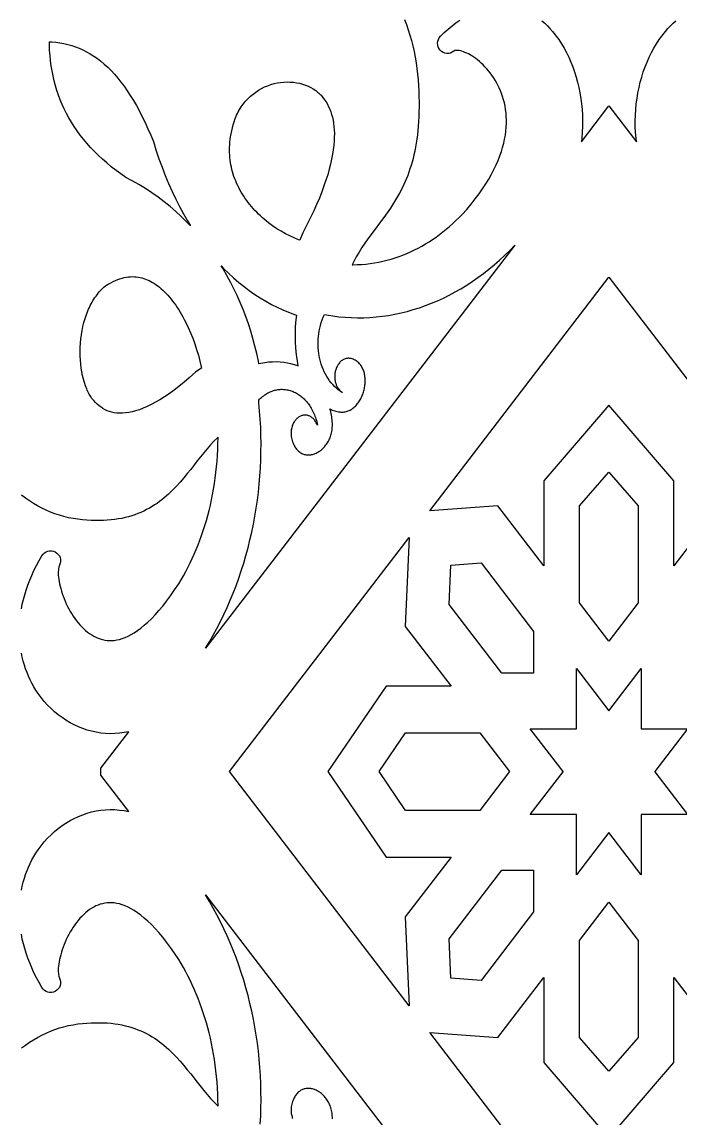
# Model space of a CAD drawing. Extents: x -400 to 400, y -350 to 350.
# Drawn here: x 9.4 to 140.9, y -234.4 to -15.4 of the extents above; entities that cross this region are included whole.
import ezdxf

# ---------------------------------------------------------------- set-up
doc = ezdxf.new("R2010")
doc.units = 0
doc.header["$MEASUREMENT"] = 0
doc.layers.add('LAYER_1', color=18, linetype='CONTINUOUS')

msp = doc.modelspace()

# ---------------------------------------------------------------- linework, layer by layer
at = {"layer": 'LAYER_1'}
for points in [[(85.83, -14.86), (86.21, -15.9), (86.57, -16.95), (86.9, -18.01), (87.21, -19.09), (87.48, -20.18), (87.73, -21.28), (87.95, -22.4), (88.14, -23.52), (88.3, -24.65), (88.43, -25.79), (88.53, -26.93), (88.6, -28.08), (88.66, -29.2), (88.7, -30.28), (88.72, -31.33), (88.72, -32.36), (88.71, -33.36), (88.68, -34.32), (88.63, -35.27), (88.57, -36.18), (88.49, -37.07), (88.39, -37.94), (88.28, -38.78), (88.16, -39.6), (88.02, -40.4), (87.87, -41.18), (87.7, -41.93), (87.52, -42.66), (87.33, -43.38), (87.12, -44.07), (86.91, -44.75), (86.68, -45.41), (86.45, -46.05), (86.2, -46.67), (85.94, -47.28), (85.68, -47.87), (85.4, -48.46), (84.84, -49.56), (84.24, -50.61), (83.62, -51.62), (82.99, -52.59), (82.35, -53.53), (81.7, -54.43), (81.05, -55.32), (79.76, -57.03), (78.5, -58.74), (77.9, -59.6), (77.31, -60.47), (76.74, -61.37), (76.19, -62.3), (75.66, -63.27), (75.42, -63.76), (75.35, -63.9), (75.48, -63.9), (76.37, -63.88), (77.25, -63.83), (78.12, -63.75), (78.97, -63.65), (79.82, -63.52), (80.66, -63.37), (81.49, -63.19), (82.31, -62.99), (83.12, -62.77), (83.93, -62.52), (84.72, -62.25), (85.5, -61.96), (86.27, -61.64), (87.04, -61.31), (87.79, -60.95), (88.54, -60.57), (89.27, -60.17), (90, -59.75), (90.72, -59.3), (91.42, -58.84), (92.12, -58.36), (92.81, -57.86), (93.48, -57.34), (94.15, -56.8), (94.81, -56.25), (95.45, -55.67), (96.09, -55.08), (96.72, -54.47), (97.31, -53.87), (98.24, -52.83), (99.12, -51.78), (99.94, -50.75), (100.71, -49.73), (101.41, -48.73), (102.06, -47.74), (102.65, -46.77), (103.2, -45.82), (103.69, -44.88), (104.13, -43.96), (104.52, -43.05), (104.87, -42.16), (105.17, -41.29), (105.43, -40.44), (105.65, -39.6), (105.83, -38.78), (105.97, -37.98), (106.07, -37.2), (106.14, -36.43), (106.18, -35.68), (106.18, -34.95), (106.16, -34.23), (106.1, -33.53), (106.02, -32.85), (105.91, -32.19), (105.77, -31.54), (105.61, -30.91), (105.43, -30.29), (105.22, -29.7), (105, -29.12), (104.76, -28.56), (104.49, -28.01), (104.22, -27.48), (103.92, -26.98), (103.61, -26.49), (103.29, -26.01), (102.96, -25.56), (102.62, -25.13), (102.26, -24.72), (101.9, -24.33), (101.54, -23.95), (101.17, -23.6), (100.79, -23.27), (100.42, -22.97), (100.04, -22.68), (99.67, -22.42), (99.3, -22.18), (98.94, -21.96), (98.58, -21.77), (98.24, -21.6), (97.9, -21.45), (97.58, -21.33), (97.28, -21.23), (97, -21.16), (96.74, -21.11), (96.51, -21.07), (96.3, -21.06), (96.13, -21.06), (96, -21.07), (95.9, -21.09), (95.83, -21.11), (95.8, -21.13), (95.79, -21.13), (95.69, -21.22, -0.955547), (93.02, -18.25), (93.77, -17.51), (94.54, -16.81), (95.31, -16.15), (96.08, -15.55), (96.86, -15)], [(9.25, -132.69), (9.44, -131.76), (9.66, -130.81), (9.92, -129.86), (10.21, -128.9), (10.55, -127.93), (10.92, -126.96), (11.33, -125.99), (11.78, -125.01), (12.27, -124.02), (12.81, -123.03), (13.36, -122.06, -0.963014), (16.9, -123.93), (16.81, -124.12), (16.76, -124.24), (16.72, -124.42), (16.68, -124.65), (16.65, -124.91), (16.63, -125.22), (16.63, -125.56), (16.64, -125.93), (16.67, -126.33), (16.72, -126.75), (16.79, -127.19), (16.88, -127.65), (16.99, -128.12), (17.11, -128.61), (17.25, -129.11), (17.41, -129.61), (17.59, -130.12), (17.79, -130.63), (18, -131.14), (18.23, -131.66), (18.48, -132.17), (18.74, -132.67), (19.02, -133.17), (19.31, -133.66), (19.61, -134.13), (19.93, -134.6), (20.27, -135.04), (20.61, -135.48), (20.97, -135.89), (21.34, -136.28), (21.71, -136.66), (22.1, -137), (22.5, -137.33), (22.9, -137.62), (23.31, -137.89), (23.73, -138.14), (24.15, -138.35), (24.58, -138.54), (25.02, -138.69), (25.46, -138.81), (25.91, -138.91), (26.37, -138.97), (26.84, -139), (27.33, -139), (27.82, -138.96), (28.34, -138.88), (28.87, -138.76), (29.42, -138.59), (29.99, -138.38), (30.58, -138.12), (31.19, -137.8), (31.82, -137.43), (32.47, -137), (33.14, -136.51), (33.82, -135.95), (34.53, -135.32), (35.25, -134.63), (35.99, -133.86), (36.74, -133.02), (37.5, -132.11), (38.28, -131.11), (39.08, -130.04), (39.88, -128.89), (40.69, -127.67), (41.16, -126.88), (41.63, -126.06), (42.09, -125.22), (42.53, -124.37), (42.97, -123.5), (43.39, -122.62), (43.79, -121.72), (44.18, -120.8), (44.56, -119.88), (44.92, -118.93), (45.27, -117.98), (45.6, -117.01), (45.92, -116.02), (46.22, -115.02), (46.5, -114.01), (46.77, -112.98), (47.02, -111.94), (47.25, -110.88), (47.46, -109.82), (47.66, -108.73), (47.84, -107.64), (48, -106.53), (48.14, -105.41), (48.26, -104.27), (48.36, -103.12), (48.44, -101.96), (48.5, -100.79), (48.54, -99.6), (48.56, -98.4), (48.56, -98.36), (48.43, -98.48), (47.73, -99.18), (47.05, -99.91), (46.38, -100.68), (45.72, -101.46), (44.41, -103.11), (43.09, -104.79), (42.42, -105.64), (41.72, -106.48), (41, -107.32), (40.25, -108.15), (39.47, -108.96), (38.64, -109.75), (37.78, -110.5), (37.32, -110.88), (36.85, -111.23), (36.37, -111.58), (35.87, -111.91), (35.36, -112.23), (34.83, -112.54), (34.29, -112.84), (33.73, -113.12), (33.15, -113.38), (32.56, -113.63), (31.95, -113.85), (31.32, -114.06), (30.67, -114.26), (30.01, -114.43), (29.33, -114.58), (28.63, -114.71), (27.91, -114.82), (27.17, -114.91), (26.41, -114.97), (25.64, -115.01), (24.84, -115.03), (24.02, -115.03), (23.18, -115), (22.32, -114.95), (21.44, -114.87), (20.52, -114.77), (19.6, -114.63), (18.68, -114.45), (17.77, -114.23), (16.87, -113.97), (15.97, -113.67), (15.09, -113.34), (14.22, -112.96), (13.36, -112.55), (12.51, -112.11), (11.68, -111.62), (10.86, -111.11), (10.05, -110.56), (9.26, -109.97)], [(9.26, -220.43), (10.05, -219.84), (10.86, -219.29), (11.68, -218.78), (12.51, -218.3), (13.36, -217.85), (14.22, -217.44), (15.09, -217.06), (15.97, -216.73), (16.87, -216.43), (17.77, -216.17), (18.68, -215.95), (19.6, -215.77), (20.52, -215.63), (21.44, -215.53), (22.32, -215.45), (23.18, -215.4), (24.02, -215.37), (24.84, -215.37), (25.64, -215.39), (26.41, -215.43), (27.17, -215.5), (27.91, -215.58), (28.63, -215.69), (29.33, -215.82), (30.01, -215.97), (30.67, -216.15), (31.32, -216.34), (31.95, -216.55), (32.56, -216.78), (33.15, -217.02), (33.73, -217.29), (34.29, -217.56), (34.83, -217.86), (35.36, -218.17), (35.87, -218.49), (36.37, -218.82), (36.85, -219.17), (37.32, -219.53), (37.78, -219.9), (38.64, -220.65), (39.47, -221.44), (40.25, -222.25), (41, -223.08), (41.72, -223.92), (42.42, -224.77), (43.09, -225.61), (44.41, -227.29), (45.72, -228.94), (46.38, -229.72), (47.05, -230.49), (47.73, -231.22), (48.43, -231.93), (48.56, -232.04), (48.56, -232), (48.54, -230.8), (48.5, -229.62), (48.44, -228.44), (48.36, -227.28), (48.26, -226.13), (48.14, -225), (48, -223.87), (47.84, -222.76), (47.66, -221.67), (47.46, -220.59), (47.25, -219.52), (47.02, -218.46), (46.77, -217.42), (46.5, -216.39), (46.22, -215.38), (45.92, -214.38), (45.6, -213.4), (45.27, -212.42), (44.92, -211.47), (44.56, -210.52), (44.18, -209.6), (43.79, -208.68), (43.39, -207.79), (42.97, -206.9), (42.53, -206.03), (42.09, -205.18), (41.63, -204.34), (41.16, -203.52), (40.69, -202.73), (39.88, -201.51), (39.08, -200.36), (38.28, -199.29), (37.5, -198.3), (36.74, -197.38), (35.99, -196.54), (35.25, -195.77), (34.53, -195.08), (33.82, -194.45), (33.14, -193.9), (32.47, -193.4), (31.82, -192.97), (31.19, -192.6), (30.58, -192.28), (29.99, -192.02), (29.42, -191.81), (28.87, -191.65), (28.34, -191.53), (27.82, -191.45), (27.33, -191.41), (26.84, -191.4), (26.37, -191.43), (25.91, -191.49), (25.46, -191.59), (25.02, -191.71), (24.58, -191.87), (24.15, -192.05), (23.73, -192.27), (23.31, -192.51), (22.9, -192.78), (22.5, -193.08), (22.1, -193.4), (21.71, -193.75), (21.34, -194.12), (20.97, -194.51), (20.61, -194.93), (20.27, -195.36), (19.93, -195.81), (19.61, -196.27), (19.31, -196.75), (19.02, -197.23), (18.74, -197.73), (18.48, -198.24), (18.23, -198.75), (18, -199.26), (17.79, -199.77), (17.59, -200.28), (17.41, -200.79), (17.25, -201.3), (17.11, -201.79), (16.99, -202.28), (16.88, -202.75), (16.79, -203.21), (16.72, -203.65), (16.67, -204.07), (16.64, -204.47), (16.63, -204.84), (16.63, -205.18), (16.65, -205.49), (16.68, -205.76), (16.72, -205.98), (16.76, -206.16), (16.81, -206.29), (16.9, -206.47, -0.963014), (13.36, -208.34), (12.81, -207.37), (12.27, -206.38), (11.78, -205.4), (11.33, -204.42), (10.92, -203.44), (10.55, -202.47), (10.21, -201.5), (9.92, -200.54), (9.66, -199.59), (9.44, -198.65), (9.25, -197.71)]]:
    msp.add_lwpolyline(points, format="xyb", dxfattribs=at)
for points in [[(113.28, -15.18), (113.83, -15.65), (114.36, -16.16), (114.88, -16.69), (115.4, -17.27), (116.63, -18.88), (117.19, -19.74), (117.7, -20.6), (118.19, -21.5), (118.64, -22.43), (119.06, -23.38), (119.44, -24.36), (119.8, -25.36), (120.12, -26.38), (120.4, -27.43), (120.65, -28.49), (120.87, -29.57), (121.05, -30.66), (121.19, -31.77), (121.3, -32.89), (121.37, -34.01), (121.4, -35.15), (121.39, -36.29), (121.34, -37.43), (121.25, -38.58), (121.17, -39.34), (126.67, -32.17), (132.17, -39.34), (132.08, -38.58), (131.99, -37.43), (131.94, -36.29), (131.94, -35.15), (131.97, -34.01), (132.04, -32.89), (132.14, -31.77), (132.29, -30.66), (132.47, -29.57), (132.68, -28.49), (132.93, -27.43), (133.22, -26.38), (133.54, -25.36), (133.89, -24.36), (134.28, -23.38), (134.7, -22.43), (135.15, -21.5), (135.63, -20.6), (136.15, -19.74), (136.71, -18.88), (137.94, -17.27), (138.46, -16.69), (138.97, -16.16), (139.51, -15.65), (140.06, -15.18)], [(9.26, -188.9), (9.43, -188.08), (9.63, -187.29), (9.86, -186.5), (10.11, -185.74), (10.39, -184.99), (10.7, -184.26), (11.03, -183.54), (11.38, -182.85), (11.76, -182.17), (12.16, -181.51), (12.6, -180.84), (13.84, -179.24), (14.5, -178.5), (15.18, -177.81), (15.89, -177.17), (16.63, -176.56), (17.39, -175.99), (18.17, -175.47), (18.98, -174.98), (19.81, -174.55), (20.66, -174.15), (21.52, -173.81), (22.4, -173.51), (23.3, -173.26), (24.21, -173.06), (25.13, -172.91), (26.06, -172.82), (27, -172.78), (27.94, -172.79), (28.89, -172.87), (29.83, -172.99), (30.71, -173.17), (25.12, -165.89), (25.12, -165.2), (25.12, -164.51), (30.71, -157.23), (29.83, -157.41), (28.89, -157.54), (27.94, -157.61), (27, -157.62), (26.06, -157.58), (25.13, -157.49), (24.21, -157.34), (23.3, -157.14), (22.4, -156.89), (21.52, -156.6), (20.66, -156.25), (19.81, -155.86), (18.98, -155.42), (18.17, -154.94), (17.39, -154.41), (16.63, -153.84), (15.89, -153.24), (15.18, -152.59), (14.5, -151.9), (13.84, -151.16), (12.6, -149.56), (12.16, -148.89), (11.76, -148.23), (11.38, -147.55), (11.03, -146.86), (10.7, -146.14), (10.39, -145.41), (10.11, -144.66), (9.86, -143.9), (9.63, -143.12), (9.43, -142.32), (9.26, -141.51)], [(56.99, -235.64), (57.08, -234.02), (57.13, -232.41), (57.15, -230.79), (57.14, -229.17), (57.1, -227.54), (57.03, -225.92), (56.92, -224.3), (56.78, -222.69), (56.61, -221.07), (56.41, -219.46), (56.17, -217.86), (55.91, -216.26), (55.61, -214.67), (55.29, -213.09), (54.93, -211.52), (54.55, -209.96), (54.13, -208.42), (53.68, -206.88), (53.2, -205.36), (52.7, -203.85), (52.16, -202.37), (51.59, -200.89), (51, -199.44), (50.38, -198), (49.72, -196.59), (49.04, -195.19), (48.33, -193.82), (47.59, -192.47), (46.83, -191.15), (46.03, -189.85), (76.93, -230.13), (107.84, -270.41)], [(71.41, -234.57), (71.4, -234.28), (71.39, -234), (71.36, -233.72), (71.33, -233.45), (71.28, -233.18), (71.23, -232.92), (71.17, -232.67), (71.1, -232.42), (71.02, -232.18), (70.93, -231.94), (70.83, -231.71), (70.73, -231.49), (70.62, -231.28), (70.5, -231.07), (70.38, -230.87), (70.25, -230.67), (70.12, -230.48), (69.98, -230.31), (69.83, -230.13), (69.68, -229.97), (69.53, -229.81), (69.37, -229.67), (69.2, -229.53), (69.04, -229.4), (68.87, -229.27), (68.7, -229.16), (68.52, -229.05), (68.34, -228.96), (68.16, -228.87), (67.98, -228.79), (67.8, -228.72), (67.62, -228.66), (67.44, -228.61), (67.25, -228.57), (67.07, -228.54), (66.88, -228.52), (66.7, -228.51), (66.52, -228.51), (66.34, -228.52), (66.16, -228.54), (65.98, -228.57), (65.8, -228.61), (65.63, -228.66), (65.46, -228.73), (65.29, -228.8), (65.13, -228.89), (64.97, -228.99), (64.81, -229.1), (64.66, -229.22), (64.52, -229.35), (64.38, -229.5), (64.24, -229.66), (64.11, -229.83), (63.98, -230.01), (63.87, -230.2), (63.75, -230.41), (63.65, -230.63), (63.55, -230.87), (63.46, -231.11), (63.38, -231.37), (63.31, -231.65), (63.24, -231.93), (63.2, -232.21), (63.17, -232.48), (63.16, -232.74), (63.16, -233), (63.17, -233.25), (63.2, -233.49), (63.23, -233.72), (63.28, -233.94), (63.34, -234.15), (63.4, -234.36), (63.48, -234.55)]]:
    msp.add_lwpolyline(points, dxfattribs=at)
for points in [[(15.35, -19.38), (16.16, -19.44), (16.97, -19.54), (17.76, -19.67), (18.54, -19.85), (19.31, -20.06), (20.07, -20.32), (20.83, -20.61), (21.57, -20.95), (22.3, -21.32), (23.02, -21.74), (23.74, -22.19), (24.44, -22.69), (25.14, -23.23), (25.83, -23.82), (26.51, -24.44), (27.18, -25.11), (27.84, -25.83), (28.5, -26.59), (29.14, -27.39), (29.78, -28.24), (30.41, -29.13), (31.03, -30.08), (31.64, -31.06), (32.24, -32.1), (32.83, -33.18), (33.41, -34.31), (33.99, -35.49), (34.55, -36.72), (35.11, -37.99), (35.63, -39.26), (36.15, -40.95), (36.74, -42.7), (37.36, -44.41), (38, -46.07), (38.67, -47.69), (39.37, -49.26), (40.1, -50.79), (40.85, -52.27), (41.63, -53.71), (42.43, -55.11), (43.05, -56.1), (42.28, -55.31), (41.21, -54.26), (40.11, -53.25), (38.97, -52.27), (37.8, -51.32), (36.59, -50.41), (35.35, -49.53), (34.07, -48.69), (32.76, -47.89), (31.42, -47.12), (30.12, -46.43), (29.15, -45.76), (28.17, -45.03), (27.23, -44.3), (26.33, -43.55), (25.46, -42.79), (24.63, -42.02), (23.83, -41.23), (23.08, -40.44), (22.35, -39.63), (21.67, -38.81), (21.01, -37.98), (20.4, -37.14), (19.82, -36.29), (19.27, -35.42), (18.75, -34.55), (18.27, -33.66), (17.83, -32.77), (17.41, -31.86), (17.03, -30.94), (16.68, -30.01), (16.36, -29.07), (16.07, -28.11), (15.81, -27.14), (15.59, -26.16), (15.39, -25.17), (15.23, -24.17), (15.09, -23.15), (14.99, -22.11), (14.91, -21.07), (14.87, -20.01), (14.86, -19.37)], [(62.99, -27.38), (63.63, -27.43), (64.25, -27.51), (64.86, -27.64), (65.45, -27.8), (66.02, -27.99), (66.57, -28.22), (67.09, -28.47), (67.58, -28.75), (68.07, -29.07), (68.26, -29.22), (68.46, -29.38), (68.66, -29.55), (68.85, -29.73), (69.04, -29.91), (69.16, -30.04), (69.51, -30.46), (69.85, -30.91), (70.15, -31.36), (70.42, -31.83), (70.66, -32.31), (70.89, -32.8), (71.08, -33.31), (71.26, -33.85), (71.41, -34.4), (71.53, -34.98), (71.64, -35.6), (71.72, -36.24), (71.77, -36.92), (71.8, -37.64), (71.79, -38.4), (71.76, -39.19), (71.69, -40.03), (71.58, -40.91), (71.44, -41.83), (71.26, -42.79), (71.04, -43.78), (70.78, -44.82), (70.47, -45.9), (70.12, -47.01), (69.73, -48.16), (69.29, -49.35), (68.8, -50.57), (68.26, -51.83), (67.68, -53.12), (67.05, -54.44), (66.36, -55.8), (65.47, -57.5), (64.88, -58.97), (64.66, -58.89), (63.78, -58.55), (62.91, -58.15), (62.03, -57.71), (61.16, -57.22), (60.3, -56.69), (59.45, -56.11), (58.62, -55.49), (57.8, -54.82), (57.42, -54.49), (57.04, -54.14), (56.66, -53.78), (56.29, -53.41), (55.93, -53.04), (55.58, -52.65), (55.24, -52.26), (54.91, -51.87), (54.59, -51.46), (54.29, -51.05), (53.99, -50.64), (53.71, -50.21), (53.44, -49.79), (53.18, -49.36), (52.93, -48.92), (52.7, -48.48), (52.48, -48.04), (52.27, -47.6), (52.08, -47.15), (51.9, -46.7), (51.74, -46.24), (51.59, -45.78), (51.45, -45.32), (51.33, -44.86), (51.22, -44.39), (51.12, -43.92), (51.04, -43.45), (50.97, -42.97), (50.92, -42.48), (50.89, -41.99), (50.86, -41.49), (50.86, -40.99), (50.86, -40.47), (50.89, -39.95), (50.93, -39.41), (50.99, -38.87), (51.07, -38.31), (51.17, -37.74), (51.29, -37.16), (51.43, -36.56), (51.59, -35.95), (51.78, -35.33), (51.99, -34.69), (52.17, -34.2), (52.26, -34), (52.43, -33.65), (52.61, -33.31), (52.8, -32.99), (52.99, -32.67), (53.19, -32.36), (53.4, -32.07), (53.61, -31.78), (53.83, -31.5), (54.06, -31.23), (54.29, -30.97), (54.53, -30.71), (54.78, -30.47), (55.03, -30.23), (55.29, -30.01), (55.56, -29.79), (55.83, -29.58), (56.1, -29.38), (56.38, -29.19), (56.65, -29.02), (57.26, -28.67), (57.86, -28.37), (58.48, -28.11), (59.11, -27.89), (59.75, -27.7), (60.4, -27.56), (61.05, -27.45), (61.7, -27.39), (62.35, -27.36)], [(76.93, -100.27), (46.03, -140.55), (46.83, -139.25), (47.59, -137.93), (48.33, -136.58), (49.04, -135.21), (49.72, -133.81), (50.38, -132.4), (51, -130.96), (51.59, -129.51), (52.16, -128.04), (52.7, -126.55), (53.2, -125.04), (53.68, -123.52), (54.13, -121.99), (54.55, -120.44), (54.93, -118.88), (55.29, -117.31), (55.61, -115.73), (55.91, -114.14), (56.17, -112.54), (56.41, -110.94), (56.61, -109.33), (56.78, -107.72), (56.92, -106.1), (57.03, -104.48), (57.1, -102.86), (57.14, -101.24), (57.15, -99.62), (57.13, -98), (57.08, -96.38), (56.99, -94.77), (56.87, -93.16), (56.71, -91.56), (56.68, -90.99), (56.87, -90.79), (57.07, -90.59), (57.27, -90.41), (57.47, -90.24), (57.68, -90.07), (57.89, -89.92), (58.1, -89.78), (58.31, -89.65), (58.52, -89.52), (58.74, -89.41), (58.96, -89.31), (59.17, -89.21), (59.39, -89.13), (59.62, -89.05), (59.84, -88.99), (60.06, -88.93), (60.28, -88.89), (60.51, -88.85), (60.73, -88.82), (60.95, -88.8), (61.18, -88.79), (61.4, -88.79), (61.63, -88.8), (61.85, -88.81), (62.07, -88.84), (62.29, -88.87), (62.51, -88.92), (62.73, -88.97), (62.95, -89.03), (63.16, -89.1), (63.38, -89.17), (63.59, -89.26), (63.8, -89.35), (64.01, -89.45), (64.21, -89.56), (64.41, -89.68), (64.62, -89.8), (64.81, -89.94), (65.01, -90.08), (65.2, -90.23), (65.39, -90.38), (65.57, -90.55), (65.75, -90.72), (65.93, -90.9), (66.1, -91.08), (66.27, -91.28), (66.44, -91.48), (66.6, -91.69), (66.75, -91.9), (66.9, -92.12), (67.05, -92.35), (67.19, -92.59), (67.32, -92.83), (67.45, -93.08), (67.58, -93.34), (67.7, -93.6), (67.81, -93.87), (67.91, -94.15), (68.01, -94.43), (68.11, -94.72), (68.2, -95.02), (68.28, -95.32), (68.35, -95.63), (68.42, -95.94), (68.31, -95.7), (68.19, -95.46), (68.06, -95.23), (67.91, -95.02), (67.81, -94.89), (67.7, -94.77), (67.59, -94.65), (67.48, -94.55), (67.36, -94.46), (67.24, -94.37), (67.12, -94.29), (67, -94.22), (66.87, -94.16), (66.74, -94.1), (66.62, -94.06), (66.49, -94.02), (66.35, -93.99), (66.22, -93.97), (66.09, -93.95), (65.96, -93.95), (65.82, -93.95), (65.69, -93.97), (65.56, -93.99), (65.43, -94.01), (65.3, -94.05), (65.17, -94.1), (65.04, -94.15), (64.91, -94.21), (64.79, -94.28), (64.66, -94.36), (64.54, -94.45), (64.43, -94.55), (64.31, -94.65), (64.2, -94.77), (64.09, -94.89), (63.98, -95.02), (63.87, -95.16), (63.76, -95.32), (63.66, -95.49), (63.57, -95.66), (63.48, -95.85), (63.4, -96.04), (63.34, -96.25), (63.28, -96.46), (63.23, -96.68), (63.2, -96.91), (63.17, -97.15), (63.16, -97.4), (63.16, -97.66), (63.17, -97.92), (63.2, -98.19), (63.24, -98.47), (63.31, -98.76), (63.38, -99.03), (63.46, -99.29), (63.55, -99.54), (63.65, -99.77), (63.75, -99.99), (63.87, -100.2), (63.98, -100.39), (64.11, -100.58), (64.24, -100.75), (64.38, -100.9), (64.52, -101.05), (64.66, -101.18), (64.81, -101.3), (64.97, -101.41), (65.13, -101.51), (65.29, -101.6), (65.46, -101.67), (65.63, -101.74), (65.8, -101.79), (65.98, -101.83), (66.16, -101.86), (66.34, -101.88), (66.52, -101.89), (66.7, -101.89), (66.88, -101.88), (67.07, -101.86), (67.25, -101.83), (67.44, -101.79), (67.62, -101.74), (67.8, -101.68), (67.98, -101.61), (68.16, -101.53), (68.34, -101.45), (68.52, -101.35), (68.7, -101.24), (68.87, -101.13), (69.04, -101.01), (69.2, -100.88), (69.37, -100.74), (69.53, -100.59), (69.68, -100.43), (69.83, -100.27), (69.98, -100.1), (70.12, -99.92), (70.25, -99.73), (70.38, -99.54), (70.5, -99.34), (70.62, -99.13), (70.73, -98.91), (70.83, -98.69), (70.93, -98.46), (71.02, -98.23), (71.1, -97.98), (71.17, -97.74), (71.23, -97.48), (71.28, -97.22), (71.33, -96.96), (71.36, -96.68), (71.39, -96.41), (71.4, -96.12), (71.41, -95.84), (71.4, -95.54), (71.38, -95.24), (71.36, -94.92), (71.32, -94.59), (71.28, -94.27), (71.23, -93.95), (71.16, -93.64), (71.09, -93.32), (71.01, -93.02), (70.92, -92.71), (71.16, -92.83), (71.39, -92.93), (71.63, -93.02), (71.87, -93.11), (72.12, -93.17), (72.37, -93.23), (72.61, -93.28), (72.87, -93.31), (73.09, -93.34), (73.32, -93.34), (73.54, -93.34), (73.76, -93.32), (73.97, -93.29), (74.18, -93.24), (74.38, -93.18), (74.58, -93.11), (74.78, -93.03), (74.97, -92.94), (75.15, -92.83), (75.33, -92.72), (75.51, -92.59), (75.68, -92.46), (75.84, -92.32), (76, -92.16), (76.16, -92), (76.31, -91.84), (76.45, -91.66), (76.59, -91.48), (76.72, -91.29), (76.85, -91.09), (76.97, -90.89), (77.08, -90.68), (77.19, -90.47), (77.29, -90.26), (77.38, -90.03), (77.47, -89.81), (77.55, -89.58), (77.62, -89.35), (77.69, -89.12), (77.75, -88.88), (77.8, -88.64), (77.85, -88.41), (77.89, -88.17), (77.92, -87.93), (77.94, -87.69), (77.96, -87.45), (77.97, -87.21), (77.97, -86.97), (77.96, -86.73), (77.94, -86.5), (77.92, -86.27), (77.89, -86.04), (77.85, -85.81), (77.8, -85.59), (77.74, -85.37), (77.67, -85.16), (77.6, -84.95), (77.51, -84.75), (77.42, -84.55), (77.32, -84.36), (77.21, -84.18), (77.09, -84), (76.96, -83.83), (76.82, -83.67), (76.67, -83.51), (76.51, -83.37), (76.34, -83.23), (76.16, -83.11), (75.97, -82.99), (75.77, -82.88), (75.56, -82.79), (75.34, -82.7), (75.13, -82.65), (74.92, -82.61), (74.72, -82.6), (74.52, -82.6), (74.33, -82.61), (74.15, -82.64), (73.97, -82.69), (73.8, -82.75), (73.64, -82.83), (73.48, -82.91), (73.33, -83.01), (73.19, -83.12), (73.05, -83.25), (72.92, -83.38), (72.8, -83.52), (72.69, -83.67), (72.59, -83.81), (72.5, -83.95), (72.41, -84.09), (72.33, -84.24), (72.26, -84.4), (72.19, -84.56), (72.13, -84.72), (72.08, -84.88), (72.03, -85.04), (71.99, -85.21), (71.95, -85.38), (71.92, -85.55), (71.9, -85.72), (71.88, -85.89), (71.87, -86.07), (71.87, -86.24), (71.88, -86.41), (71.89, -86.59), (71.9, -86.76), (71.92, -86.93), (71.95, -87.1), (71.99, -87.27), (72.03, -87.43), (72.08, -87.6), (72.13, -87.76), (72.19, -87.92), (72.26, -88.07), (72.33, -88.22), (72.41, -88.37), (72.5, -88.52), (72.59, -88.65), (72.69, -88.79), (72.86, -88.98), (73.03, -89.16), (73.22, -89.31), (73.4, -89.45), (73.19, -89.32), (72.98, -89.18), (72.78, -89.04), (72.58, -88.89), (72.2, -88.57), (71.83, -88.23), (71.48, -87.86), (71.15, -87.48), (70.84, -87.07), (70.55, -86.65), (70.27, -86.21), (70.02, -85.75), (69.78, -85.28), (69.56, -84.79), (69.37, -84.29), (69.19, -83.77), (69.04, -83.25), (68.9, -82.72), (68.79, -82.18), (68.7, -81.63), (68.63, -81.08), (68.58, -80.52), (68.55, -79.96), (68.55, -79.39), (68.57, -78.83), (68.61, -78.26), (68.68, -77.7), (68.77, -77.13), (68.88, -76.57), (69.02, -76.02), (69.18, -75.47), (69.36, -74.93), (69.58, -74.39), (69.81, -73.87), (70.25, -73.92), (71.47, -74.12), (72.71, -74.28), (73.95, -74.39), (75.19, -74.46), (76.43, -74.49), (77.67, -74.48), (78.92, -74.42), (80.16, -74.33), (81.4, -74.19), (82.64, -74.01), (83.88, -73.78), (85.12, -73.52), (86.35, -73.22), (87.57, -72.87), (88.79, -72.49), (90, -72.06), (91.21, -71.6), (92.4, -71.09), (93.59, -70.55), (94.77, -69.96), (95.94, -69.34), (97.09, -68.68), (98.24, -67.98), (99.36, -67.24), (100.48, -66.47), (101.58, -65.66), (102.67, -64.81), (103.74, -63.92), (104.79, -62.99), (105.82, -62.03), (106.84, -61.03), (107.84, -59.99)], [(49.66, -64.62), (50.66, -65.6), (51.67, -66.54), (52.7, -67.43), (53.75, -68.27), (54.81, -69.07), (55.89, -69.83), (56.98, -70.54), (58.09, -71.2), (59.21, -71.81), (60.34, -72.38), (61.49, -72.9), (62.64, -73.38), (63.81, -73.81), (64.23, -73.95), (64.17, -74.41), (64.06, -75.44), (63.99, -76.46), (63.95, -77.47), (63.94, -78.46), (63.96, -79.44), (64.02, -80.4), (64.1, -81.35), (64.22, -82.28), (64.36, -83.19), (64.53, -84.08), (64.54, -84.13), (64.51, -84.11), (63.83, -83.89), (63.13, -83.7), (62.41, -83.55), (61.69, -83.44), (60.95, -83.37), (60.2, -83.33), (59.44, -83.34), (58.67, -83.4), (57.88, -83.49), (57.09, -83.63), (56.74, -83.72), (56.63, -83.17), (56.3, -81.65), (55.93, -80.14), (55.53, -78.65), (55.1, -77.17), (54.62, -75.71), (54.12, -74.27), (53.57, -72.85), (53, -71.44), (52.38, -70.05), (51.73, -68.69), (51.05, -67.35), (50.33, -66.03), (49.58, -64.73), (49.21, -64.14)], [(31.83, -66.29), (32.22, -66.32), (32.59, -66.37), (32.97, -66.44), (33.33, -66.53), (33.7, -66.63), (34.06, -66.76), (34.42, -66.9), (34.77, -67.06), (35.13, -67.24), (35.48, -67.43), (35.83, -67.65), (36.17, -67.88), (36.52, -68.13), (36.86, -68.4), (37.2, -68.69), (37.53, -68.99), (37.87, -69.31), (38.2, -69.65), (38.53, -70), (38.85, -70.37), (39.17, -70.76), (39.48, -71.16), (39.79, -71.57), (40.1, -72), (40.4, -72.45), (40.69, -72.9), (40.98, -73.37), (41.26, -73.85), (41.54, -74.34), (41.81, -74.84), (42.06, -75.33), (42.58, -76.41), (43.05, -77.49), (43.49, -78.59), (43.9, -79.72), (44.28, -80.85), (44.62, -81.99), (44.92, -83.14), (45.18, -84.27), (45.24, -84.56), (44.11, -85.33), (42.81, -86.5), (41.77, -87.39), (40.75, -88.21), (39.76, -88.97), (38.8, -89.67), (37.86, -90.31), (36.95, -90.88), (36.07, -91.39), (35.21, -91.85), (34.39, -92.25), (33.59, -92.59), (32.83, -92.88), (32.09, -93.11), (31.39, -93.3), (30.71, -93.43), (30.07, -93.52), (29.46, -93.57), (28.88, -93.58), (28.33, -93.54), (27.81, -93.47), (27.31, -93.37), (26.84, -93.24), (26.39, -93.07), (25.97, -92.87), (25.56, -92.65), (25.17, -92.39), (24.79, -92.1), (24.42, -91.78), (24.06, -91.43), (23.71, -91.03), (23.37, -90.6), (23.05, -90.15), (22.94, -89.98), (22.81, -89.74), (22.67, -89.49), (22.54, -89.24), (22.42, -88.96), (22.31, -88.72), (22.06, -88.08), (21.84, -87.44), (21.65, -86.77), (21.48, -86.06), (21.33, -85.31), (21.21, -84.54), (21.11, -83.75), (21.04, -82.94), (21, -82.11), (20.99, -81.27), (21.01, -80.42), (21.06, -79.57), (21.14, -78.72), (21.25, -77.88), (21.39, -77.04), (21.57, -76.22), (21.77, -75.41), (22, -74.63), (22.26, -73.83), (22.39, -73.49), (22.54, -73.12), (22.69, -72.76), (22.85, -72.41), (23.02, -72.06), (23.19, -71.73), (23.38, -71.4), (23.56, -71.08), (23.76, -70.76), (23.96, -70.46), (24.17, -70.16), (24.38, -69.88), (24.6, -69.6), (24.83, -69.33), (25.07, -69.07), (25.31, -68.81), (25.56, -68.57), (25.82, -68.34), (26.08, -68.11), (26.24, -67.99), (26.62, -67.76), (27.11, -67.49), (27.58, -67.24), (28.05, -67.03), (28.51, -66.85), (28.96, -66.69), (29.39, -66.57), (29.82, -66.46), (30.24, -66.38), (30.65, -66.33), (31.05, -66.3), (31.45, -66.28)], [(162.47, -113.06), (148.86, -112.06), (139.67, -124.04), (139.67, -107.09), (126.67, -91.96), (113.66, -107.09), (113.66, -124.04), (104.47, -112.06), (90.86, -113.06), (126.67, -66.39)], [(132.54, -112.1), (132.54, -131.46), (126.67, -139.1), (120.8, -131.46), (120.8, -112.1), (126.67, -105.37)], [(85.98, -136.17), (95.17, -148.15), (82.17, -148.15), (70.48, -165.2), (82.17, -182.26), (95.17, -182.26), (85.98, -194.24), (86.75, -211.98), (50.86, -165.2), (86.75, -118.43)], [(111.62, -137.19), (111.62, -145.49), (105.25, -145.49), (94.75, -131.8), (95.09, -123.94), (101.12, -123.5)], [(133.14, -156.66), (142.39, -156.66), (135.84, -165.19), (135.85, -165.2), (135.84, -165.21), (142.39, -173.74), (133.14, -173.74), (133.14, -185.8), (126.67, -177.38), (120.2, -185.8), (120.2, -173.74), (110.95, -173.74), (117.49, -165.21), (117.49, -165.2), (117.49, -165.19), (110.95, -156.66), (120.2, -156.66), (120.2, -144.6), (126.67, -153.03), (133.14, -144.6)], [(106.8, -165.2), (100.86, -172.96), (86.01, -172.96), (80.77, -165.2), (86.01, -157.45), (100.86, -157.45)], [(111.62, -193.22), (101.12, -206.91), (95.09, -206.46), (94.75, -198.6), (105.25, -184.91), (111.62, -184.91)], [(132.54, -198.95), (132.54, -218.3), (126.67, -225.04), (120.8, -218.3), (120.8, -198.95), (126.67, -191.31)], [(148.86, -218.34), (162.47, -217.34), (126.67, -264.01), (90.86, -217.34), (104.47, -218.34), (113.66, -206.36), (113.66, -223.31), (126.67, -238.44), (139.67, -223.31), (139.67, -206.36)]]:
    msp.add_lwpolyline(points, close=True, dxfattribs=at)

doc.saveas('drawing.dxf')
